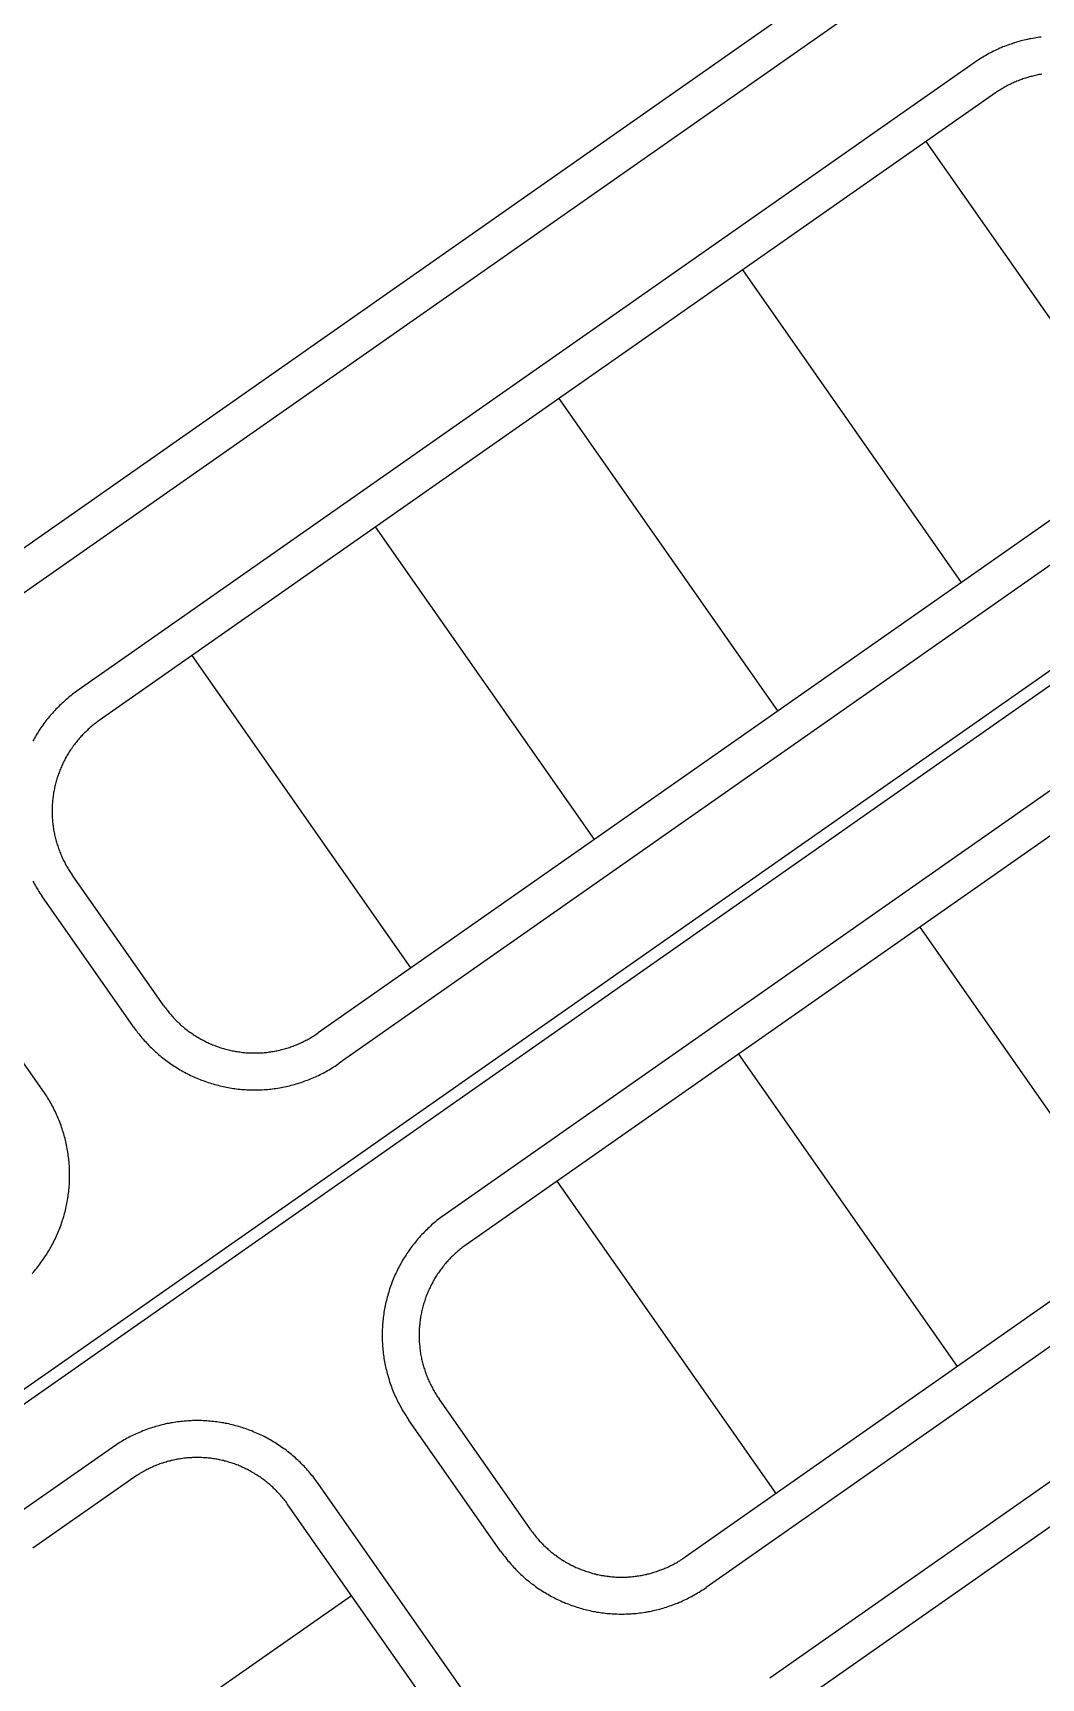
# Model space of a CAD drawing. Header units: metres. Extents: x 680594 to 684853, y 828874 to 830078.
# Drawn here: x 680890 to 680972, y 829444.3 to 829578 of the extents above; entities that cross this region are included whole.
import ezdxf

# ---------------------------------------------------------------- set-up
doc = ezdxf.new("R2010")
doc.units = ezdxf.units.M
doc.layers.add('PLOT_LINES', color=7, linetype='Continuous')

msp = doc.modelspace()

# ---------------------------------------------------------------- linework, layer by layer
at = {"layer": 'PLOT_LINES'}
for points in [[(680959.1, 829585.07), (680887.24, 829534.75)], [(680960.82, 829582.61), (680888.96, 829532.29)], [(680971.97, 829577.69), (680971.83, 829577.68), (680971.69, 829577.66), (680971.55, 829577.64), (680971.41, 829577.61), (680971.27, 829577.59), (680971.13, 829577.56), (680971, 829577.54), (680970.86, 829577.51), (680970.72, 829577.48), (680970.59, 829577.45), (680970.45, 829577.41), (680970.31, 829577.38), (680970.18, 829577.34), (680970.04, 829577.3), (680969.91, 829577.26), (680969.78, 829577.22), (680969.64, 829577.18), (680969.51, 829577.13), (680969.38, 829577.09), (680969.25, 829577.04), (680969.11, 829576.99), (680968.98, 829576.94), (680968.85, 829576.89), (680968.72, 829576.83), (680968.59, 829576.78), (680968.47, 829576.72), (680968.34, 829576.66), (680968.21, 829576.6), (680968.09, 829576.54), (680967.96, 829576.48), (680967.84, 829576.41), (680967.71, 829576.35), (680967.59, 829576.28), (680967.47, 829576.21), (680967.35, 829576.14), (680967.22, 829576.07), (680967.1, 829576), (680966.99, 829575.92), (680966.87, 829575.85), (680966.75, 829575.77), (680966.63, 829575.69), (680966.52, 829575.61)], [(680966.52, 829575.61), (680893.69, 829524.62)], [(680972.01, 829574.67), (680971.91, 829574.66), (680971.81, 829574.64), (680971.7, 829574.62), (680971.6, 829574.6), (680971.5, 829574.58), (680971.39, 829574.55), (680971.29, 829574.53), (680971.19, 829574.5), (680971.09, 829574.48), (680970.99, 829574.45), (680970.88, 829574.42), (680970.78, 829574.39), (680970.68, 829574.36), (680970.58, 829574.33), (680970.48, 829574.29), (680970.38, 829574.26), (680970.28, 829574.22), (680970.19, 829574.19), (680970.09, 829574.15), (680969.99, 829574.11), (680969.89, 829574.07), (680969.8, 829574.03), (680969.7, 829573.98), (680969.6, 829573.94), (680969.51, 829573.9), (680969.42, 829573.85), (680969.32, 829573.8), (680969.23, 829573.75), (680969.13, 829573.7), (680969.04, 829573.65), (680968.95, 829573.6), (680968.86, 829573.55), (680968.77, 829573.5), (680968.68, 829573.44), (680968.59, 829573.39), (680968.5, 829573.33), (680968.41, 829573.27), (680968.33, 829573.21), (680968.24, 829573.15)], [(681039.38, 829572.92), (680871.42, 829455.31)], [(680968.24, 829573.15), (680895.41, 829522.16)], [(681039.96, 829572.1), (680871.99, 829454.49)], [(680980.41, 829543.83), (680962.62, 829569.22)], [(680965.49, 829533.38), (680947.71, 829558.78)], [(680986.07, 829547.79), (680913.19, 829496.77)], [(680950.57, 829522.94), (680932.79, 829548.33)], [(680987.79, 829545.34), (680914.91, 829494.31)], [(680935.65, 829512.49), (680917.87, 829537.89)], [(680920.74, 829502.05), (680902.96, 829527.44)], [(680890.83, 829492.09), (680867.31, 829525.68)], [(680893.69, 829524.62), (680893.58, 829524.54), (680893.47, 829524.45), (680893.35, 829524.37), (680893.24, 829524.29), (680893.13, 829524.2), (680893.02, 829524.11), (680892.92, 829524.02), (680892.81, 829523.93), (680892.7, 829523.84), (680892.6, 829523.75), (680892.49, 829523.66), (680892.39, 829523.56), (680892.29, 829523.47), (680892.19, 829523.37), (680892.09, 829523.27), (680891.99, 829523.17), (680891.89, 829523.07), (680891.8, 829522.97), (680891.7, 829522.87), (680891.61, 829522.76), (680891.52, 829522.66), (680891.43, 829522.55), (680891.34, 829522.45), (680891.25, 829522.34), (680891.16, 829522.23), (680891.08, 829522.12), (680890.99, 829522.01), (680890.91, 829521.9), (680890.83, 829521.78), (680890.75, 829521.67), (680890.67, 829521.56), (680890.59, 829521.44), (680890.51, 829521.32), (680890.44, 829521.21), (680890.36, 829521.09), (680890.29, 829520.97), (680890.22, 829520.85), (680890.15, 829520.73), (680890.08, 829520.6), (680890.01, 829520.48)], [(680985.29, 829525.27), (680923.52, 829482.02)], [(680895.41, 829522.16), (680895.33, 829522.1), (680895.24, 829522.04), (680895.16, 829521.97), (680895.08, 829521.91), (680894.99, 829521.85), (680894.91, 829521.78), (680894.83, 829521.71), (680894.75, 829521.65), (680894.67, 829521.58), (680894.59, 829521.51), (680894.51, 829521.44), (680894.44, 829521.37), (680894.36, 829521.3), (680894.29, 829521.22), (680894.21, 829521.15), (680894.14, 829521.08), (680894.06, 829521), (680893.99, 829520.92), (680893.92, 829520.85), (680893.85, 829520.77), (680893.78, 829520.69), (680893.71, 829520.61), (680893.65, 829520.53), (680893.58, 829520.45), (680893.52, 829520.37), (680893.45, 829520.29), (680893.39, 829520.2), (680893.32, 829520.12), (680893.26, 829520.03), (680893.2, 829519.95), (680893.14, 829519.86), (680893.08, 829519.78), (680893.03, 829519.69), (680892.97, 829519.6), (680892.92, 829519.51), (680892.86, 829519.42), (680892.81, 829519.33), (680892.75, 829519.24), (680892.7, 829519.15), (680892.65, 829519.06), (680892.6, 829518.97), (680892.56, 829518.87), (680892.51, 829518.78), (680892.46, 829518.69), (680892.42, 829518.59), (680892.37, 829518.5), (680892.33, 829518.4), (680892.29, 829518.3), (680892.25, 829518.21), (680892.21, 829518.11), (680892.17, 829518.01), (680892.14, 829517.91), (680892.1, 829517.82), (680892.07, 829517.72), (680892.03, 829517.62), (680892, 829517.52), (680891.97, 829517.42), (680891.94, 829517.32), (680891.91, 829517.22), (680891.88, 829517.12), (680891.86, 829517.02), (680891.83, 829516.91), (680891.81, 829516.81), (680891.78, 829516.71), (680891.76, 829516.61), (680891.74, 829516.5), (680891.72, 829516.4), (680891.7, 829516.3), (680891.69, 829516.19), (680891.67, 829516.09), (680891.66, 829515.99), (680891.64, 829515.88), (680891.63, 829515.78), (680891.62, 829515.68), (680891.61, 829515.57), (680891.6, 829515.47), (680891.59, 829515.36), (680891.59, 829515.26), (680891.58, 829515.15), (680891.58, 829515.05), (680891.58, 829514.94), (680891.58, 829514.84), (680891.58, 829514.73), (680891.58, 829514.63), (680891.58, 829514.53), (680891.58, 829514.42), (680891.59, 829514.32), (680891.59, 829514.21), (680891.6, 829514.11), (680891.61, 829514), (680891.62, 829513.9), (680891.63, 829513.79), (680891.64, 829513.69), (680891.66, 829513.59), (680891.67, 829513.48), (680891.69, 829513.38), (680891.7, 829513.28), (680891.72, 829513.17), (680891.74, 829513.07), (680891.76, 829512.97), (680891.78, 829512.86), (680891.81, 829512.76), (680891.83, 829512.66), (680891.86, 829512.56), (680891.88, 829512.46), (680891.91, 829512.36), (680891.94, 829512.26), (680891.97, 829512.16), (680892, 829512.06), (680892.03, 829511.96), (680892.07, 829511.86), (680892.1, 829511.76), (680892.14, 829511.66), (680892.17, 829511.56), (680892.21, 829511.46), (680892.25, 829511.37), (680892.29, 829511.27), (680892.33, 829511.17), (680892.37, 829511.08), (680892.42, 829510.98), (680892.46, 829510.89), (680892.51, 829510.79), (680892.56, 829510.7), (680892.6, 829510.61), (680892.65, 829510.52), (680892.7, 829510.42), (680892.75, 829510.33), (680892.81, 829510.24), (680892.86, 829510.15), (680892.92, 829510.06), (680892.97, 829509.97), (680893.03, 829509.89), (680893.08, 829509.8), (680893.14, 829509.71), (680893.2, 829509.62)], [(680987.01, 829522.81), (680925.24, 829479.56)], [(680890.01, 829509.09), (680890.08, 829508.97), (680890.15, 829508.85), (680890.22, 829508.73), (680890.29, 829508.61), (680890.36, 829508.49), (680890.44, 829508.37), (680890.51, 829508.25), (680890.59, 829508.13), (680890.67, 829508.02), (680890.75, 829507.9)], [(680900.66, 829498.98), (680893.2, 829509.62)], [(680898.2, 829497.26), (680890.75, 829507.9)], [(680962.1, 829505.37), (680979.88, 829479.98)], [(680900.66, 829498.98), (680900.72, 829498.89), (680900.78, 829498.81), (680900.84, 829498.72), (680900.91, 829498.64), (680900.97, 829498.56), (680901.04, 829498.47), (680901.1, 829498.39), (680901.17, 829498.31), (680901.24, 829498.23), (680901.31, 829498.15), (680901.38, 829498.08), (680901.45, 829498), (680901.52, 829497.92), (680901.59, 829497.85), (680901.67, 829497.77), (680901.74, 829497.7), (680901.82, 829497.63), (680901.89, 829497.56), (680901.97, 829497.48), (680902.05, 829497.41), (680902.13, 829497.35), (680902.21, 829497.28), (680902.29, 829497.21), (680902.37, 829497.14), (680902.45, 829497.08), (680902.53, 829497.01), (680902.62, 829496.95), (680902.7, 829496.89), (680902.78, 829496.83), (680902.87, 829496.77), (680902.96, 829496.71), (680903.04, 829496.65), (680903.13, 829496.59), (680903.22, 829496.53), (680903.31, 829496.48), (680903.4, 829496.42), (680903.49, 829496.37), (680903.58, 829496.32), (680903.67, 829496.27), (680903.76, 829496.22), (680903.85, 829496.17), (680903.95, 829496.12), (680904.04, 829496.07), (680904.13, 829496.03), (680904.23, 829495.98), (680904.32, 829495.94), (680904.42, 829495.89), (680904.52, 829495.85), (680904.61, 829495.81), (680904.71, 829495.77), (680904.81, 829495.74), (680904.9, 829495.7), (680905, 829495.66), (680905.1, 829495.63), (680905.2, 829495.59), (680905.3, 829495.56), (680905.4, 829495.53), (680905.5, 829495.5), (680905.6, 829495.47), (680905.7, 829495.44), (680905.8, 829495.42), (680905.91, 829495.39), (680906.01, 829495.37), (680906.11, 829495.35), (680906.21, 829495.32), (680906.31, 829495.3), (680906.42, 829495.28), (680906.52, 829495.27), (680906.62, 829495.25), (680906.73, 829495.23), (680906.83, 829495.22), (680906.93, 829495.21), (680907.04, 829495.19), (680907.14, 829495.18), (680907.25, 829495.17), (680907.35, 829495.16), (680907.46, 829495.16), (680907.56, 829495.15), (680907.67, 829495.15), (680907.77, 829495.14), (680907.87, 829495.14), (680907.98, 829495.14), (680908.08, 829495.14), (680908.19, 829495.14), (680908.29, 829495.14), (680908.4, 829495.15), (680908.5, 829495.15), (680908.61, 829495.16), (680908.71, 829495.16), (680908.82, 829495.17), (680908.92, 829495.18), (680909.02, 829495.19), (680909.13, 829495.21), (680909.23, 829495.22), (680909.34, 829495.23), (680909.44, 829495.25), (680909.54, 829495.27), (680909.65, 829495.28), (680909.75, 829495.3), (680909.85, 829495.32), (680909.95, 829495.35), (680910.06, 829495.37), (680910.16, 829495.39), (680910.26, 829495.42), (680910.36, 829495.44), (680910.46, 829495.47), (680910.56, 829495.5), (680910.66, 829495.53), (680910.76, 829495.56), (680910.86, 829495.59), (680910.96, 829495.63), (680911.06, 829495.66), (680911.16, 829495.7), (680911.26, 829495.74), (680911.35, 829495.77), (680911.45, 829495.81), (680911.55, 829495.85), (680911.64, 829495.89), (680911.74, 829495.94), (680911.84, 829495.98), (680911.93, 829496.03), (680912.02, 829496.07), (680912.12, 829496.12), (680912.21, 829496.17), (680912.3, 829496.22), (680912.39, 829496.27), (680912.49, 829496.32), (680912.58, 829496.37), (680912.67, 829496.42), (680912.76, 829496.48), (680912.85, 829496.53), (680912.93, 829496.59), (680913.02, 829496.65), (680913.11, 829496.71), (680913.19, 829496.77)], [(680898.2, 829497.26), (680898.28, 829497.14), (680898.36, 829497.03), (680898.45, 829496.92), (680898.53, 829496.81), (680898.62, 829496.7), (680898.71, 829496.59), (680898.79, 829496.48), (680898.88, 829496.37), (680898.98, 829496.27), (680899.07, 829496.16), (680899.16, 829496.06), (680899.26, 829495.95), (680899.35, 829495.85), (680899.45, 829495.75), (680899.55, 829495.65), (680899.65, 829495.55), (680899.75, 829495.46), (680899.85, 829495.36), (680899.95, 829495.27), (680900.05, 829495.17), (680900.16, 829495.08), (680900.26, 829494.99), (680900.37, 829494.9), (680900.48, 829494.81), (680900.59, 829494.72), (680900.7, 829494.64), (680900.81, 829494.55), (680900.92, 829494.47), (680901.03, 829494.39), (680901.15, 829494.31), (680901.26, 829494.23), (680901.38, 829494.15), (680901.5, 829494.07), (680901.61, 829494), (680901.73, 829493.92), (680901.85, 829493.85), (680901.97, 829493.78), (680902.09, 829493.71), (680902.21, 829493.64), (680902.34, 829493.58), (680902.46, 829493.51), (680902.58, 829493.45), (680902.71, 829493.38), (680902.83, 829493.32), (680902.96, 829493.26), (680903.09, 829493.2), (680903.21, 829493.15), (680903.34, 829493.09), (680903.47, 829493.04), (680903.6, 829492.99), (680903.73, 829492.94), (680903.86, 829492.89), (680903.99, 829492.84), (680904.12, 829492.79), (680904.26, 829492.75), (680904.39, 829492.7), (680904.52, 829492.66), (680904.66, 829492.62), (680904.79, 829492.58), (680904.93, 829492.55), (680905.06, 829492.51), (680905.2, 829492.48), (680905.33, 829492.45), (680905.47, 829492.41), (680905.61, 829492.39), (680905.74, 829492.36), (680905.88, 829492.33), (680906.02, 829492.31), (680906.15, 829492.29), (680906.29, 829492.26), (680906.43, 829492.25), (680906.57, 829492.23), (680906.71, 829492.21), (680906.85, 829492.2), (680906.99, 829492.18), (680907.12, 829492.17), (680907.26, 829492.16), (680907.4, 829492.15), (680907.54, 829492.15), (680907.68, 829492.14), (680907.82, 829492.14), (680907.96, 829492.14), (680908.1, 829492.14), (680908.24, 829492.14), (680908.38, 829492.14), (680908.52, 829492.15), (680908.66, 829492.15), (680908.8, 829492.16), (680908.94, 829492.17), (680909.08, 829492.18), (680909.22, 829492.2), (680909.36, 829492.21), (680909.49, 829492.23), (680909.63, 829492.25), (680909.77, 829492.26), (680909.91, 829492.29), (680910.05, 829492.31), (680910.18, 829492.33), (680910.32, 829492.36), (680910.46, 829492.39), (680910.59, 829492.41), (680910.73, 829492.45), (680910.87, 829492.48), (680911, 829492.51), (680911.14, 829492.55), (680911.27, 829492.58), (680911.41, 829492.62), (680911.54, 829492.66), (680911.67, 829492.7), (680911.81, 829492.75), (680911.94, 829492.79), (680912.07, 829492.84), (680912.2, 829492.89), (680912.33, 829492.94), (680912.46, 829492.99), (680912.59, 829493.04), (680912.72, 829493.09), (680912.85, 829493.15), (680912.98, 829493.2), (680913.1, 829493.26), (680913.23, 829493.32), (680913.35, 829493.38), (680913.48, 829493.45), (680913.6, 829493.51), (680913.73, 829493.58), (680913.85, 829493.64), (680913.97, 829493.71), (680914.09, 829493.78), (680914.21, 829493.85), (680914.33, 829493.92), (680914.45, 829494), (680914.57, 829494.07), (680914.68, 829494.15), (680914.8, 829494.23), (680914.91, 829494.31)], [(681004.79, 829497.42), (680943.02, 829454.17)], [(680947.36, 829495.05), (680965.14, 829469.66)], [(681006.51, 829494.96), (680944.74, 829451.71)], [(680889.96, 829477.23), (680890.06, 829477.34), (680890.15, 829477.44), (680890.24, 829477.55), (680890.33, 829477.66), (680890.41, 829477.77), (680890.5, 829477.88), (680890.58, 829477.99), (680890.67, 829478.1), (680890.75, 829478.21), (680890.83, 829478.33), (680890.91, 829478.44), (680890.99, 829478.56), (680891.06, 829478.67), (680891.14, 829478.79), (680891.21, 829478.91), (680891.29, 829479.03), (680891.36, 829479.15), (680891.43, 829479.27), (680891.5, 829479.39), (680891.56, 829479.51), (680891.63, 829479.64), (680891.69, 829479.76), (680891.75, 829479.89), (680891.82, 829480.01), (680891.88, 829480.14), (680891.93, 829480.27), (680891.99, 829480.39), (680892.05, 829480.52), (680892.1, 829480.65), (680892.15, 829480.78), (680892.2, 829480.91), (680892.25, 829481.04), (680892.3, 829481.17), (680892.35, 829481.3), (680892.39, 829481.44), (680892.43, 829481.57), (680892.48, 829481.7), (680892.52, 829481.84), (680892.55, 829481.97), (680892.59, 829482.1), (680892.63, 829482.24), (680892.66, 829482.37), (680892.69, 829482.51), (680892.72, 829482.65), (680892.75, 829482.78), (680892.78, 829482.92), (680892.81, 829483.06), (680892.83, 829483.19), (680892.85, 829483.33), (680892.87, 829483.47), (680892.89, 829483.61), (680892.91, 829483.75), (680892.93, 829483.89), (680892.94, 829484.03), (680892.95, 829484.16), (680892.97, 829484.3), (680892.98, 829484.44), (680892.98, 829484.58), (680892.99, 829484.72), (680892.99, 829484.86), (680893, 829485), (680893, 829485.14), (680893, 829485.28), (680893, 829485.42), (680892.99, 829485.56), (680892.99, 829485.7), (680892.98, 829485.84), (680892.98, 829485.98), (680892.97, 829486.12), (680892.95, 829486.26), (680892.94, 829486.39), (680892.93, 829486.53), (680892.91, 829486.67), (680892.89, 829486.81), (680892.87, 829486.95), (680892.85, 829487.09), (680892.83, 829487.22), (680892.81, 829487.36), (680892.78, 829487.5), (680892.75, 829487.64), (680892.72, 829487.77), (680892.69, 829487.91), (680892.66, 829488.05), (680892.63, 829488.18), (680892.59, 829488.32), (680892.55, 829488.45), (680892.52, 829488.58), (680892.48, 829488.72), (680892.43, 829488.85), (680892.39, 829488.98), (680892.35, 829489.12), (680892.3, 829489.25), (680892.25, 829489.38), (680892.2, 829489.51), (680892.15, 829489.64), (680892.1, 829489.77), (680892.05, 829489.9), (680891.99, 829490.03), (680891.93, 829490.15), (680891.88, 829490.28), (680891.82, 829490.41), (680891.75, 829490.53), (680891.69, 829490.66), (680891.63, 829490.78), (680891.56, 829490.91), (680891.5, 829491.03), (680891.43, 829491.15), (680891.36, 829491.27), (680891.29, 829491.39), (680891.21, 829491.51), (680891.14, 829491.63), (680891.06, 829491.75), (680890.99, 829491.86), (680890.91, 829491.98), (680890.83, 829492.09)], [(681011.67, 829487.59), (680949.9, 829444.34)], [(680932.61, 829484.73), (680950.39, 829459.33)], [(681013.39, 829485.13), (680951.62, 829441.88)], [(680923.52, 829482.02), (680923.4, 829481.94), (680923.29, 829481.86), (680923.18, 829481.77), (680923.07, 829481.69), (680922.96, 829481.6), (680922.85, 829481.52), (680922.74, 829481.43), (680922.63, 829481.34), (680922.53, 829481.25), (680922.42, 829481.16), (680922.32, 829481.06), (680922.22, 829480.97), (680922.12, 829480.87), (680922.02, 829480.77), (680921.92, 829480.68), (680921.82, 829480.58), (680921.72, 829480.48), (680921.62, 829480.38), (680921.53, 829480.27), (680921.44, 829480.17), (680921.34, 829480.06), (680921.25, 829479.96), (680921.16, 829479.85), (680921.08, 829479.74), (680920.99, 829479.63), (680920.9, 829479.52), (680920.82, 829479.41), (680920.73, 829479.3), (680920.65, 829479.19), (680920.57, 829479.07), (680920.49, 829478.96), (680920.41, 829478.84), (680920.34, 829478.73), (680920.26, 829478.61), (680920.19, 829478.49), (680920.12, 829478.37), (680920.04, 829478.25), (680919.97, 829478.13), (680919.91, 829478.01), (680919.84, 829477.89), (680919.77, 829477.76), (680919.71, 829477.64), (680919.65, 829477.51), (680919.59, 829477.39), (680919.53, 829477.26), (680919.47, 829477.14), (680919.41, 829477.01), (680919.36, 829476.88), (680919.3, 829476.75), (680919.25, 829476.62), (680919.2, 829476.49), (680919.15, 829476.36), (680919.1, 829476.23), (680919.05, 829476.1), (680919.01, 829475.97), (680918.97, 829475.83), (680918.93, 829475.7), (680918.89, 829475.57), (680918.85, 829475.43), (680918.81, 829475.3), (680918.77, 829475.16), (680918.74, 829475.03), (680918.71, 829474.89), (680918.68, 829474.75), (680918.65, 829474.62), (680918.62, 829474.48), (680918.6, 829474.34), (680918.57, 829474.21), (680918.55, 829474.07), (680918.53, 829473.93), (680918.51, 829473.79), (680918.49, 829473.65), (680918.47, 829473.51), (680918.46, 829473.38), (680918.45, 829473.24), (680918.44, 829473.1), (680918.43, 829472.96), (680918.42, 829472.82), (680918.41, 829472.68), (680918.41, 829472.54), (680918.4, 829472.4), (680918.4, 829472.26), (680918.4, 829472.12), (680918.4, 829471.98), (680918.41, 829471.84), (680918.41, 829471.7), (680918.42, 829471.56), (680918.43, 829471.42), (680918.44, 829471.28), (680918.45, 829471.15), (680918.46, 829471.01), (680918.47, 829470.87), (680918.49, 829470.73), (680918.51, 829470.59), (680918.53, 829470.45), (680918.55, 829470.31), (680918.57, 829470.18), (680918.6, 829470.04), (680918.62, 829469.9), (680918.65, 829469.76), (680918.68, 829469.63), (680918.71, 829469.49), (680918.74, 829469.36), (680918.77, 829469.22), (680918.81, 829469.09), (680918.85, 829468.95), (680918.89, 829468.82), (680918.93, 829468.68), (680918.97, 829468.55), (680919.01, 829468.42), (680919.05, 829468.28), (680919.1, 829468.15), (680919.15, 829468.02), (680919.2, 829467.89), (680919.25, 829467.76), (680919.3, 829467.63), (680919.36, 829467.5), (680919.41, 829467.37), (680919.47, 829467.25), (680919.53, 829467.12), (680919.59, 829466.99), (680919.65, 829466.87), (680919.71, 829466.74), (680919.77, 829466.62), (680919.84, 829466.5), (680919.91, 829466.37), (680919.97, 829466.25), (680920.04, 829466.13), (680920.12, 829466.01), (680920.19, 829465.89), (680920.26, 829465.77), (680920.34, 829465.66), (680920.41, 829465.54), (680920.49, 829465.42), (680920.57, 829465.31)], [(680925.24, 829479.56), (680925.15, 829479.5), (680925.07, 829479.44), (680924.98, 829479.38), (680924.9, 829479.32), (680924.82, 829479.25), (680924.74, 829479.19), (680924.66, 829479.12), (680924.58, 829479.05), (680924.5, 829478.98), (680924.42, 829478.91), (680924.34, 829478.84), (680924.26, 829478.77), (680924.19, 829478.7), (680924.11, 829478.63), (680924.04, 829478.56), (680923.96, 829478.48), (680923.89, 829478.41), (680923.82, 829478.33), (680923.75, 829478.25), (680923.68, 829478.17), (680923.61, 829478.1), (680923.54, 829478.02), (680923.47, 829477.94), (680923.41, 829477.85), (680923.34, 829477.77), (680923.28, 829477.69), (680923.21, 829477.61), (680923.15, 829477.52), (680923.09, 829477.44), (680923.03, 829477.35), (680922.97, 829477.27), (680922.91, 829477.18), (680922.85, 829477.09), (680922.8, 829477), (680922.74, 829476.92), (680922.69, 829476.83), (680922.63, 829476.74), (680922.58, 829476.65), (680922.53, 829476.55), (680922.48, 829476.46), (680922.43, 829476.37), (680922.38, 829476.28), (680922.34, 829476.18), (680922.29, 829476.09), (680922.24, 829475.99), (680922.2, 829475.9), (680922.16, 829475.8), (680922.12, 829475.71), (680922.08, 829475.61), (680922.04, 829475.51), (680922, 829475.42), (680921.96, 829475.32), (680921.93, 829475.22), (680921.89, 829475.12), (680921.86, 829475.02), (680921.83, 829474.92), (680921.79, 829474.82), (680921.76, 829474.72), (680921.74, 829474.62), (680921.71, 829474.52), (680921.68, 829474.42), (680921.66, 829474.32), (680921.63, 829474.22), (680921.61, 829474.11), (680921.59, 829474.01), (680921.57, 829473.91), (680921.55, 829473.81), (680921.53, 829473.7), (680921.51, 829473.6), (680921.5, 829473.5), (680921.48, 829473.39), (680921.47, 829473.29), (680921.46, 829473.18), (680921.45, 829473.08), (680921.44, 829472.98), (680921.43, 829472.87), (680921.42, 829472.77), (680921.41, 829472.66), (680921.41, 829472.56), (680921.4, 829472.45), (680921.4, 829472.35), (680921.4, 829472.24), (680921.4, 829472.14), (680921.4, 829472.03), (680921.4, 829471.93), (680921.41, 829471.82), (680921.41, 829471.72), (680921.42, 829471.62), (680921.43, 829471.51), (680921.44, 829471.41), (680921.45, 829471.3), (680921.46, 829471.2), (680921.47, 829471.09), (680921.48, 829470.99), (680921.5, 829470.89), (680921.51, 829470.78), (680921.53, 829470.68), (680921.55, 829470.58), (680921.57, 829470.47), (680921.59, 829470.37), (680921.61, 829470.27), (680921.63, 829470.17), (680921.66, 829470.06), (680921.68, 829469.96), (680921.71, 829469.86), (680921.74, 829469.76), (680921.76, 829469.66), (680921.79, 829469.56), (680921.83, 829469.46), (680921.86, 829469.36), (680921.89, 829469.26), (680921.93, 829469.16), (680921.96, 829469.06), (680922, 829468.97), (680922.04, 829468.87), (680922.08, 829468.77), (680922.12, 829468.67), (680922.16, 829468.58), (680922.2, 829468.48), (680922.24, 829468.39), (680922.29, 829468.29), (680922.34, 829468.2), (680922.38, 829468.11), (680922.43, 829468.01), (680922.48, 829467.92), (680922.53, 829467.83), (680922.58, 829467.74), (680922.63, 829467.65), (680922.69, 829467.56), (680922.74, 829467.47), (680922.8, 829467.38), (680922.85, 829467.29), (680922.91, 829467.2), (680922.97, 829467.11), (680923.03, 829467.03)], [(680930.49, 829456.38), (680923.03, 829467.03)], [(680913.2, 829460.15), (680913.12, 829460.26), (680913.04, 829460.37), (680912.95, 829460.48), (680912.87, 829460.6), (680912.78, 829460.71), (680912.69, 829460.81), (680912.61, 829460.92), (680912.52, 829461.03), (680912.43, 829461.14), (680912.33, 829461.24), (680912.24, 829461.34), (680912.15, 829461.45), (680912.05, 829461.55), (680911.95, 829461.65), (680911.85, 829461.75), (680911.76, 829461.85), (680911.65, 829461.94), (680911.55, 829462.04), (680911.45, 829462.13), (680911.35, 829462.23), (680911.24, 829462.32), (680911.14, 829462.41), (680911.03, 829462.5), (680910.92, 829462.59), (680910.81, 829462.68), (680910.7, 829462.76), (680910.59, 829462.85), (680910.48, 829462.93), (680910.37, 829463.01), (680910.25, 829463.09), (680910.14, 829463.17), (680910.02, 829463.25), (680909.9, 829463.33), (680909.79, 829463.4), (680909.67, 829463.48), (680909.55, 829463.55), (680909.43, 829463.62), (680909.31, 829463.69), (680909.19, 829463.76), (680909.06, 829463.83), (680908.94, 829463.89), (680908.82, 829463.96), (680908.69, 829464.02), (680908.57, 829464.08), (680908.44, 829464.14), (680908.31, 829464.2), (680908.19, 829464.25), (680908.06, 829464.31), (680907.93, 829464.36), (680907.8, 829464.42), (680907.67, 829464.47), (680907.54, 829464.52), (680907.41, 829464.56), (680907.28, 829464.61), (680907.14, 829464.65), (680907.01, 829464.7), (680906.88, 829464.74), (680906.74, 829464.78), (680906.61, 829464.82), (680906.47, 829464.85), (680906.34, 829464.89), (680906.2, 829464.92), (680906.07, 829464.96), (680905.93, 829464.99), (680905.8, 829465.02), (680905.66, 829465.04), (680905.52, 829465.07), (680905.38, 829465.09), (680905.25, 829465.12), (680905.11, 829465.14), (680904.97, 829465.16), (680904.83, 829465.17), (680904.69, 829465.19), (680904.55, 829465.2), (680904.41, 829465.22), (680904.28, 829465.23), (680904.14, 829465.24), (680904, 829465.25), (680903.86, 829465.25), (680903.72, 829465.26), (680903.58, 829465.26), (680903.44, 829465.26), (680903.3, 829465.26), (680903.16, 829465.26), (680903.02, 829465.26), (680902.88, 829465.25), (680902.74, 829465.25), (680902.6, 829465.24), (680902.46, 829465.23), (680902.32, 829465.22), (680902.18, 829465.2), (680902.05, 829465.19), (680901.91, 829465.17), (680901.77, 829465.16), (680901.63, 829465.14), (680901.49, 829465.12), (680901.35, 829465.09), (680901.22, 829465.07), (680901.08, 829465.04), (680900.94, 829465.02), (680900.81, 829464.99), (680900.67, 829464.96), (680900.53, 829464.92), (680900.4, 829464.89), (680900.26, 829464.85), (680900.13, 829464.82), (680899.99, 829464.78), (680899.86, 829464.74), (680899.73, 829464.7), (680899.59, 829464.65), (680899.46, 829464.61), (680899.33, 829464.56), (680899.2, 829464.52), (680899.07, 829464.47), (680898.94, 829464.42), (680898.81, 829464.36), (680898.68, 829464.31), (680898.55, 829464.25), (680898.42, 829464.2), (680898.3, 829464.14), (680898.17, 829464.08), (680898.05, 829464.02), (680897.92, 829463.96), (680897.8, 829463.89), (680897.67, 829463.83), (680897.55, 829463.76), (680897.43, 829463.69), (680897.31, 829463.62), (680897.19, 829463.55), (680897.07, 829463.48), (680896.95, 829463.4), (680896.83, 829463.33), (680896.72, 829463.25), (680896.6, 829463.17), (680896.49, 829463.09)], [(680928.03, 829454.66), (680920.57, 829465.31)], [(680896.49, 829463.09), (680888.29, 829457.36)], [(680910.74, 829458.43), (680910.68, 829458.51), (680910.62, 829458.6), (680910.56, 829458.68), (680910.49, 829458.76), (680910.43, 829458.85), (680910.36, 829458.93), (680910.3, 829459.01), (680910.23, 829459.09), (680910.16, 829459.17), (680910.09, 829459.25), (680910.02, 829459.32), (680909.95, 829459.4), (680909.88, 829459.48), (680909.81, 829459.55), (680909.73, 829459.63), (680909.66, 829459.7), (680909.58, 829459.77), (680909.51, 829459.85), (680909.43, 829459.92), (680909.35, 829459.99), (680909.27, 829460.06), (680909.19, 829460.12), (680909.11, 829460.19), (680909.03, 829460.26), (680908.95, 829460.32), (680908.87, 829460.39), (680908.79, 829460.45), (680908.7, 829460.51), (680908.62, 829460.57), (680908.53, 829460.64), (680908.45, 829460.69), (680908.36, 829460.75), (680908.27, 829460.81), (680908.18, 829460.87), (680908.09, 829460.92), (680908, 829460.98), (680907.91, 829461.03), (680907.82, 829461.08), (680907.73, 829461.13), (680907.64, 829461.18), (680907.55, 829461.23), (680907.46, 829461.28), (680907.36, 829461.33), (680907.27, 829461.37), (680907.17, 829461.42), (680907.08, 829461.46), (680906.98, 829461.51), (680906.89, 829461.55), (680906.79, 829461.59), (680906.69, 829461.63), (680906.59, 829461.67), (680906.5, 829461.7), (680906.4, 829461.74), (680906.3, 829461.77), (680906.2, 829461.81), (680906.1, 829461.84), (680906, 829461.87), (680905.9, 829461.9), (680905.8, 829461.93), (680905.7, 829461.96), (680905.6, 829461.98), (680905.5, 829462.01), (680905.39, 829462.03), (680905.29, 829462.06), (680905.19, 829462.08), (680905.09, 829462.1), (680904.98, 829462.12), (680904.88, 829462.14), (680904.78, 829462.15), (680904.67, 829462.17), (680904.57, 829462.18), (680904.47, 829462.2), (680904.36, 829462.21), (680904.26, 829462.22), (680904.15, 829462.23), (680904.05, 829462.24), (680903.94, 829462.24), (680903.84, 829462.25), (680903.74, 829462.26), (680903.63, 829462.26), (680903.53, 829462.26), (680903.42, 829462.26), (680903.32, 829462.26), (680903.21, 829462.26), (680903.11, 829462.26), (680903, 829462.26), (680902.9, 829462.25), (680902.79, 829462.24), (680902.69, 829462.24), (680902.58, 829462.23), (680902.48, 829462.22), (680902.38, 829462.21), (680902.27, 829462.2), (680902.17, 829462.18), (680902.06, 829462.17), (680901.96, 829462.15), (680901.86, 829462.14), (680901.75, 829462.12), (680901.65, 829462.1), (680901.55, 829462.08), (680901.45, 829462.06), (680901.34, 829462.03), (680901.24, 829462.01), (680901.14, 829461.98), (680901.04, 829461.96), (680900.94, 829461.93), (680900.84, 829461.9), (680900.74, 829461.87), (680900.64, 829461.84), (680900.54, 829461.81), (680900.44, 829461.77), (680900.34, 829461.74), (680900.24, 829461.7), (680900.14, 829461.67), (680900.05, 829461.63), (680899.95, 829461.59), (680899.85, 829461.55), (680899.76, 829461.51), (680899.66, 829461.46), (680899.57, 829461.42), (680899.47, 829461.37), (680899.38, 829461.33), (680899.28, 829461.28), (680899.19, 829461.23), (680899.1, 829461.18), (680899.01, 829461.13), (680898.91, 829461.08), (680898.82, 829461.03), (680898.73, 829460.98), (680898.64, 829460.92), (680898.56, 829460.87), (680898.47, 829460.81), (680898.38, 829460.75), (680898.29, 829460.69), (680898.21, 829460.64)], [(680898.21, 829460.64), (680890.02, 829454.9)], [(680939.05, 829423.22), (680913.2, 829460.15)], [(680936.6, 829421.5), (680910.74, 829458.43)], [(680930.49, 829456.38), (680930.55, 829456.29), (680930.61, 829456.21), (680930.67, 829456.13), (680930.73, 829456.04), (680930.8, 829455.96), (680930.86, 829455.88), (680930.93, 829455.8), (680931, 829455.72), (680931.07, 829455.64), (680931.13, 829455.56), (680931.2, 829455.48), (680931.28, 829455.4), (680931.35, 829455.33), (680931.42, 829455.25), (680931.49, 829455.18), (680931.57, 829455.1), (680931.64, 829455.03), (680931.72, 829454.96), (680931.8, 829454.89), (680931.87, 829454.82), (680931.95, 829454.75), (680932.03, 829454.68), (680932.11, 829454.61), (680932.19, 829454.55), (680932.28, 829454.48), (680932.36, 829454.42), (680932.44, 829454.35), (680932.53, 829454.29), (680932.61, 829454.23), (680932.7, 829454.17), (680932.78, 829454.11), (680932.87, 829454.05), (680932.96, 829453.99), (680933.04, 829453.94), (680933.13, 829453.88), (680933.22, 829453.83), (680933.31, 829453.77), (680933.4, 829453.72), (680933.49, 829453.67), (680933.59, 829453.62), (680933.68, 829453.57), (680933.77, 829453.52), (680933.87, 829453.48), (680933.96, 829453.43), (680934.05, 829453.39), (680934.15, 829453.34), (680934.24, 829453.3), (680934.34, 829453.26), (680934.44, 829453.22), (680934.53, 829453.18), (680934.63, 829453.14), (680934.73, 829453.1), (680934.83, 829453.07), (680934.93, 829453.03), (680935.03, 829453), (680935.13, 829452.97), (680935.23, 829452.94), (680935.33, 829452.91), (680935.43, 829452.88), (680935.53, 829452.85), (680935.63, 829452.82), (680935.73, 829452.8), (680935.83, 829452.77), (680935.94, 829452.75), (680936.04, 829452.73), (680936.14, 829452.71), (680936.24, 829452.69), (680936.35, 829452.67), (680936.45, 829452.65), (680936.55, 829452.64), (680936.66, 829452.62), (680936.76, 829452.61), (680936.86, 829452.6), (680936.97, 829452.59), (680937.07, 829452.58), (680937.18, 829452.57), (680937.28, 829452.56), (680937.39, 829452.55), (680937.49, 829452.55), (680937.6, 829452.55), (680937.7, 829452.54), (680937.81, 829452.54), (680937.91, 829452.54), (680938.01, 829452.54), (680938.12, 829452.55), (680938.22, 829452.55), (680938.33, 829452.55), (680938.43, 829452.56), (680938.54, 829452.57), (680938.64, 829452.58), (680938.75, 829452.59), (680938.85, 829452.6), (680938.95, 829452.61), (680939.06, 829452.62), (680939.16, 829452.64), (680939.27, 829452.65), (680939.37, 829452.67), (680939.47, 829452.69), (680939.57, 829452.71), (680939.68, 829452.73), (680939.78, 829452.75), (680939.88, 829452.77), (680939.98, 829452.8), (680940.09, 829452.82), (680940.19, 829452.85), (680940.29, 829452.88), (680940.39, 829452.91), (680940.49, 829452.94), (680940.59, 829452.97), (680940.69, 829453), (680940.79, 829453.03), (680940.89, 829453.07), (680940.98, 829453.1), (680941.08, 829453.14), (680941.18, 829453.18), (680941.28, 829453.22), (680941.37, 829453.26), (680941.47, 829453.3), (680941.57, 829453.34), (680941.66, 829453.39), (680941.76, 829453.43), (680941.85, 829453.48), (680941.94, 829453.52), (680942.04, 829453.57), (680942.13, 829453.62), (680942.22, 829453.67), (680942.31, 829453.72), (680942.4, 829453.77), (680942.49, 829453.83), (680942.58, 829453.88), (680942.67, 829453.94), (680942.76, 829453.99), (680942.85, 829454.05), (680942.93, 829454.11), (680943.02, 829454.17)], [(680928.03, 829454.66), (680928.11, 829454.55), (680928.19, 829454.43), (680928.27, 829454.32), (680928.36, 829454.21), (680928.44, 829454.1), (680928.53, 829453.99), (680928.62, 829453.88), (680928.71, 829453.78), (680928.8, 829453.67), (680928.89, 829453.56), (680928.99, 829453.46), (680929.08, 829453.36), (680929.18, 829453.26), (680929.27, 829453.16), (680929.37, 829453.06), (680929.47, 829452.96), (680929.57, 829452.86), (680929.67, 829452.77), (680929.78, 829452.67), (680929.88, 829452.58), (680929.98, 829452.49), (680930.09, 829452.39), (680930.2, 829452.3), (680930.31, 829452.22), (680930.41, 829452.13), (680930.52, 829452.04), (680930.64, 829451.96), (680930.75, 829451.88), (680930.86, 829451.79), (680930.97, 829451.71), (680931.09, 829451.63), (680931.21, 829451.55), (680931.32, 829451.48), (680931.44, 829451.4), (680931.56, 829451.33), (680931.68, 829451.26), (680931.8, 829451.18), (680931.92, 829451.12), (680932.04, 829451.05), (680932.16, 829450.98), (680932.29, 829450.91), (680932.41, 829450.85), (680932.53, 829450.79), (680932.66, 829450.73), (680932.79, 829450.67), (680932.91, 829450.61), (680933.04, 829450.55), (680933.17, 829450.5), (680933.3, 829450.44), (680933.43, 829450.39), (680933.56, 829450.34), (680933.69, 829450.29), (680933.82, 829450.24), (680933.95, 829450.2), (680934.08, 829450.15), (680934.22, 829450.11), (680934.35, 829450.07), (680934.48, 829450.03), (680934.62, 829449.99), (680934.75, 829449.95), (680934.89, 829449.92), (680935.02, 829449.88), (680935.16, 829449.85), (680935.29, 829449.82), (680935.43, 829449.79), (680935.57, 829449.76), (680935.71, 829449.74), (680935.84, 829449.71), (680935.98, 829449.69), (680936.12, 829449.67), (680936.26, 829449.65), (680936.4, 829449.63), (680936.53, 829449.62), (680936.67, 829449.6), (680936.81, 829449.59), (680936.95, 829449.58), (680937.09, 829449.57), (680937.23, 829449.56), (680937.37, 829449.55), (680937.51, 829449.55), (680937.65, 829449.54), (680937.79, 829449.54), (680937.93, 829449.54), (680938.07, 829449.54), (680938.21, 829449.55), (680938.35, 829449.55), (680938.49, 829449.56), (680938.63, 829449.57), (680938.76, 829449.58), (680938.9, 829449.59), (680939.04, 829449.6), (680939.18, 829449.62), (680939.32, 829449.63), (680939.46, 829449.65), (680939.6, 829449.67), (680939.73, 829449.69), (680939.87, 829449.71), (680940.01, 829449.74), (680940.15, 829449.76), (680940.28, 829449.79), (680940.42, 829449.82), (680940.56, 829449.85), (680940.69, 829449.88), (680940.83, 829449.92), (680940.96, 829449.95), (680941.1, 829449.99), (680941.23, 829450.03), (680941.37, 829450.07), (680941.5, 829450.11), (680941.63, 829450.15), (680941.76, 829450.2), (680941.9, 829450.24), (680942.03, 829450.29), (680942.16, 829450.34), (680942.29, 829450.39), (680942.42, 829450.44), (680942.55, 829450.5), (680942.67, 829450.55), (680942.8, 829450.61), (680942.93, 829450.67), (680943.06, 829450.73), (680943.18, 829450.79), (680943.31, 829450.85), (680943.43, 829450.91), (680943.55, 829450.98), (680943.68, 829451.05), (680943.8, 829451.12), (680943.92, 829451.18), (680944.04, 829451.26), (680944.16, 829451.33), (680944.28, 829451.4), (680944.39, 829451.48), (680944.51, 829451.55), (680944.63, 829451.63), (680944.74, 829451.71)], [(680890.51, 829433.27), (680915.9, 829451.05)]]:
    msp.add_lwpolyline(points, dxfattribs=at)

doc.saveas('drawing.dxf')
